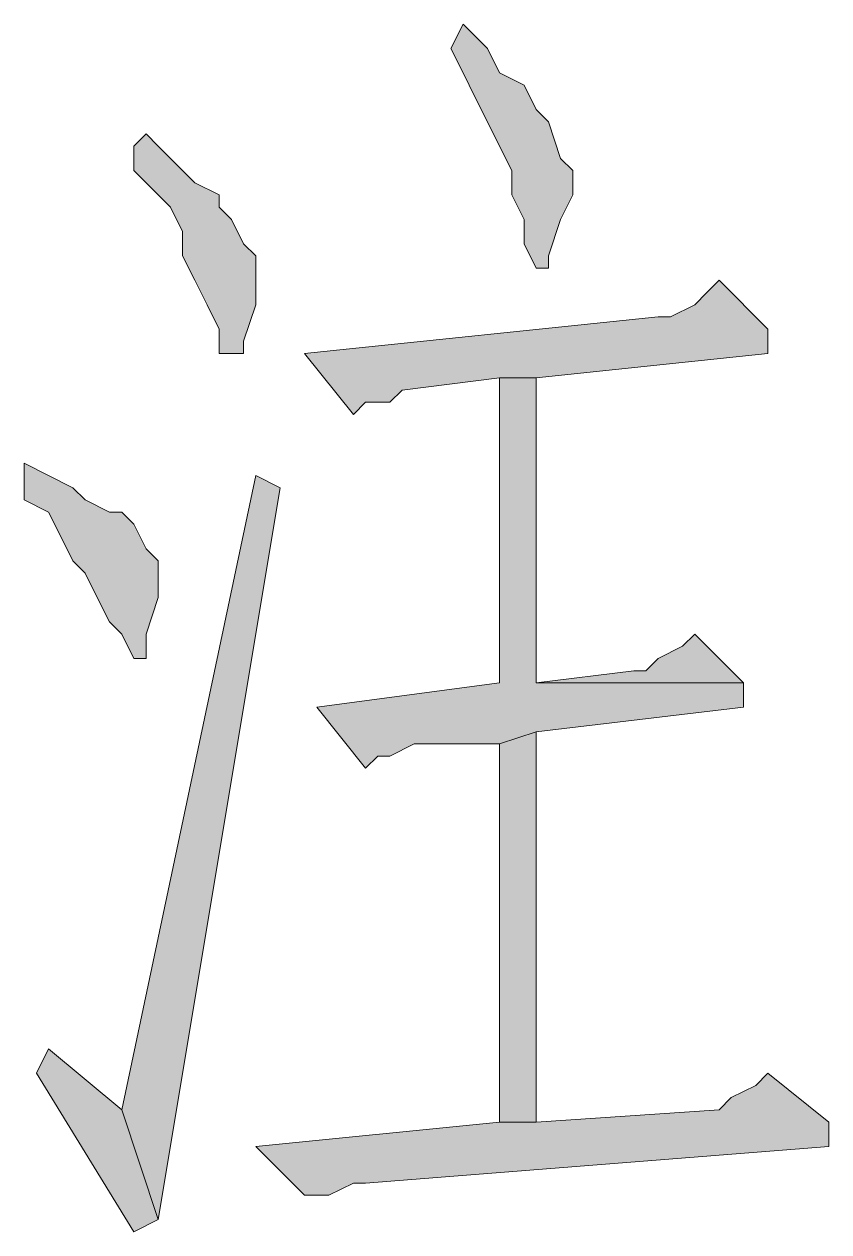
# Model space of a CAD drawing. Header units: millimetres. Extents: x 24 to 410, y 10 to 282.
# Drawn here: x 277.495 to 280.289, y 92.16 to 96.351 of the extents above; entities that cross this region are included whole.
import ezdxf

# ---------------------------------------------------------------- set-up
doc = ezdxf.new("R2010")
doc.units = ezdxf.units.MM

msp = doc.modelspace()

# ---------------------------------------------------------------- hatches: boundary and pattern name
h = msp.add_hatch(color=7)
h.dxf.hatch_style = 2
h.paths.add_polyline_path([(279.019, 96.350667), (278.976667, 96.266), (279.019, 96.181333), (279.061333, 96.096667), (279.103667, 96.012), (279.146, 95.927333), (279.188333, 95.842667), (279.188333, 95.758), (279.230667, 95.673333), (279.230667, 95.588667), (279.273, 95.504), (279.315333, 95.504), (279.315333, 95.546333), (279.357667, 95.673333), (279.4, 95.758), (279.4, 95.842667), (279.357667, 95.885), (279.315333, 96.012), (279.273, 96.054333), (279.230667, 96.139), (279.146, 96.181333), (279.103667, 96.266)])
h = msp.add_hatch(color=7)
h.dxf.hatch_style = 2
h.paths.add_polyline_path([(277.918333, 95.969667), (277.876, 95.927333), (277.876, 95.842667), (277.960667, 95.758), (278.003, 95.715667), (278.045333, 95.631), (278.045333, 95.546333), (278.087667, 95.461667), (278.13, 95.377), (278.172333, 95.292333), (278.172333, 95.207667), (278.257, 95.207667), (278.257, 95.25), (278.299333, 95.377), (278.299333, 95.546333), (278.257, 95.588667), (278.214667, 95.673333), (278.172333, 95.715667), (278.172333, 95.758), (278.087667, 95.800333), (278.045333, 95.842667), (277.960667, 95.927333)])
h = msp.add_hatch(color=7)
h.dxf.hatch_style = 2
h.paths.add_polyline_path([(279.908, 95.461667), (279.865667, 95.419333), (279.823333, 95.377), (279.738667, 95.334667), (279.696333, 95.334667), (278.468667, 95.207667), (278.638, 94.996), (278.680333, 95.038333), (278.765, 95.038333), (278.807333, 95.080667), (279.146, 95.123), (279.273, 95.123), (280.077333, 95.207667), (280.077333, 95.292333)])
h = msp.add_hatch(color=7)
h.dxf.hatch_style = 2
h.paths.add_polyline_path([(279.273, 95.123), (279.146, 95.123), (279.146, 94.064667), (278.511, 93.98), (278.680333, 93.768333), (278.722667, 93.810667), (278.765, 93.810667), (278.849667, 93.853), (279.146, 93.853), (279.273, 93.895333), (279.992667, 93.98), (279.992667, 94.064667), (279.273, 94.064667)])
h = msp.add_hatch(color=7)
h.dxf.hatch_style = 2
h.paths.add_polyline_path([(277.495, 94.826667), (277.495, 94.699667), (277.579667, 94.657333), (277.622, 94.572667), (277.664333, 94.488), (277.706667, 94.445667), (277.749, 94.361), (277.791333, 94.276333), (277.833667, 94.234), (277.876, 94.149333), (277.918333, 94.149333), (277.918333, 94.234), (277.960667, 94.361), (277.960667, 94.488), (277.918333, 94.530333), (277.876, 94.615), (277.833667, 94.657333), (277.791333, 94.657333), (277.706667, 94.699667), (277.664333, 94.742), (277.579667, 94.784333)])
h = msp.add_hatch(color=7)
h.dxf.hatch_style = 2
h.paths.add_polyline_path([(278.299333, 94.784333), (277.833667, 92.583), (277.960667, 92.202), (278.384, 94.742)])
h = msp.add_hatch(color=7)
h.dxf.hatch_style = 2
h.paths.add_polyline_path([(279.823333, 94.234), (279.781, 94.191667), (279.696333, 94.149333), (279.654, 94.107), (279.611667, 94.107), (279.273, 94.064667), (279.992667, 94.064667)])
h = msp.add_hatch(color=7)
h.dxf.hatch_style = 2
h.paths.add_polyline_path([(279.273, 93.895333), (279.146, 93.853), (279.146, 92.540667), (279.273, 92.540667)])
h = msp.add_hatch(color=7)
h.dxf.hatch_style = 2
h.paths.add_polyline_path([(277.579667, 92.794667), (277.537333, 92.71), (277.876, 92.159667), (277.960667, 92.202), (277.833667, 92.583)])
h = msp.add_hatch(color=7)
h.dxf.hatch_style = 2
h.paths.add_polyline_path([(280.077333, 92.71), (280.035, 92.667667), (279.950333, 92.625333), (279.908, 92.583), (279.273, 92.540667), (279.146, 92.540667), (278.299333, 92.456), (278.468667, 92.286667), (278.553333, 92.286667), (278.638, 92.329), (278.680333, 92.329), (280.289, 92.456), (280.289, 92.540667)])

# ---------------------------------------------------------------- linework, layer by layer
at = {"color": 7, "lineweight": 0}
for points in [[(279.019, 96.350667), (278.976667, 96.266), (279.019, 96.181333), (279.061333, 96.096667), (279.103667, 96.012), (279.146, 95.927333), (279.188333, 95.842667), (279.188333, 95.758), (279.230667, 95.673333), (279.230667, 95.588667), (279.273, 95.504), (279.315333, 95.504), (279.315333, 95.546333), (279.357667, 95.673333), (279.4, 95.758), (279.4, 95.842667), (279.357667, 95.885), (279.315333, 96.012), (279.273, 96.054333), (279.230667, 96.139), (279.146, 96.181333), (279.103667, 96.266)], [(277.918333, 95.969667), (277.876, 95.927333), (277.876, 95.842667), (277.960667, 95.758), (278.003, 95.715667), (278.045333, 95.631), (278.045333, 95.546333), (278.087667, 95.461667), (278.13, 95.377), (278.172333, 95.292333), (278.172333, 95.207667), (278.257, 95.207667), (278.257, 95.25), (278.299333, 95.377), (278.299333, 95.546333), (278.257, 95.588667), (278.214667, 95.673333), (278.172333, 95.715667), (278.172333, 95.758), (278.087667, 95.800333), (278.045333, 95.842667), (277.960667, 95.927333)], [(279.908, 95.461667), (279.865667, 95.419333), (279.823333, 95.377), (279.738667, 95.334667), (279.696333, 95.334667), (278.468667, 95.207667), (278.638, 94.996), (278.680333, 95.038333), (278.765, 95.038333), (278.807333, 95.080667), (279.146, 95.123), (279.273, 95.123), (280.077333, 95.207667), (280.077333, 95.292333)], [(279.273, 95.123), (279.146, 95.123), (279.146, 94.064667), (278.511, 93.98), (278.680333, 93.768333), (278.722667, 93.810667), (278.765, 93.810667), (278.849667, 93.853), (279.146, 93.853), (279.273, 93.895333), (279.992667, 93.98), (279.992667, 94.064667), (279.273, 94.064667)], [(277.495, 94.826667), (277.495, 94.699667), (277.579667, 94.657333), (277.622, 94.572667), (277.664333, 94.488), (277.706667, 94.445667), (277.749, 94.361), (277.791333, 94.276333), (277.833667, 94.234), (277.876, 94.149333), (277.918333, 94.149333), (277.918333, 94.234), (277.960667, 94.361), (277.960667, 94.488), (277.918333, 94.530333), (277.876, 94.615), (277.833667, 94.657333), (277.791333, 94.657333), (277.706667, 94.699667), (277.664333, 94.742), (277.579667, 94.784333)], [(278.299333, 94.784333), (277.833667, 92.583), (277.960667, 92.202), (278.384, 94.742)], [(279.823333, 94.234), (279.781, 94.191667), (279.696333, 94.149333), (279.654, 94.107), (279.611667, 94.107), (279.273, 94.064667), (279.992667, 94.064667)], [(279.273, 93.895333), (279.146, 93.853), (279.146, 92.540667), (279.273, 92.540667)], [(277.579667, 92.794667), (277.537333, 92.71), (277.876, 92.159667), (277.960667, 92.202), (277.833667, 92.583)], [(280.077333, 92.71), (280.035, 92.667667), (279.950333, 92.625333), (279.908, 92.583), (279.273, 92.540667), (279.146, 92.540667), (278.299333, 92.456), (278.468667, 92.286667), (278.553333, 92.286667), (278.638, 92.329), (278.680333, 92.329), (280.289, 92.456), (280.289, 92.540667)]]:
    msp.add_lwpolyline(points, close=True, dxfattribs=at)

doc.saveas('drawing.dxf')
